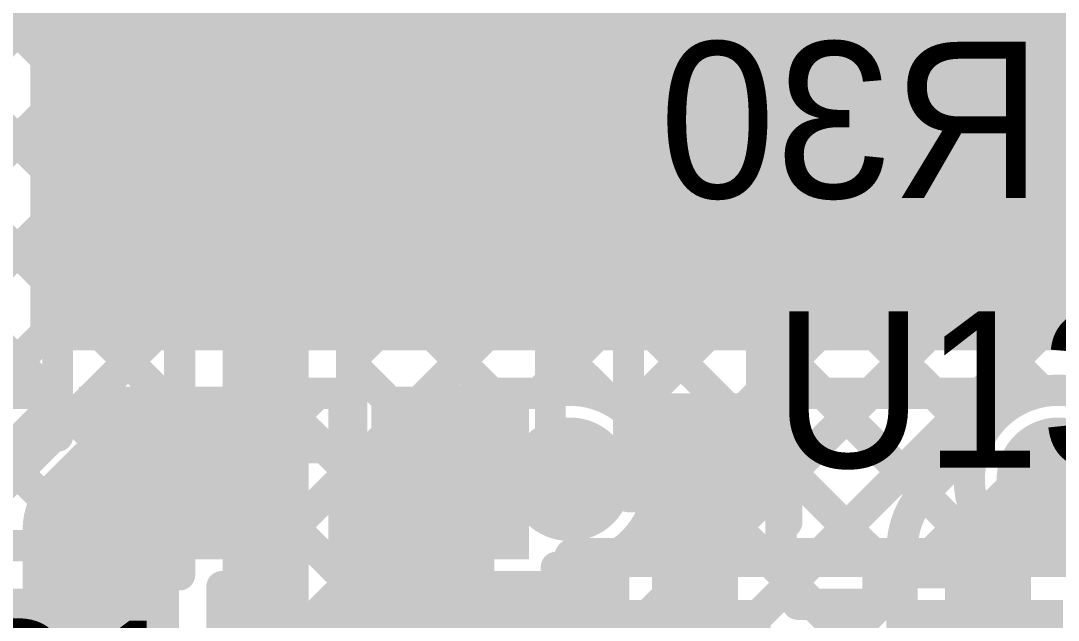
# Model space of a CAD drawing. Header units: millimetres. Extents: x 3.06 to 5.82, y 1.29 to 3.84.
# Drawn here: x 3.6495 to 3.915, y 3.3279 to 3.4814 of the extents above; entities that cross this region are included whole.
import ezdxf

# ---------------------------------------------------------------- set-up
doc = ezdxf.new("R2010")
doc.units = ezdxf.units.MM
doc.header["$MEASUREMENT"] = 0
for name, color, linetype in [('BottomLayer', 5, 'Continuous'), ('BottomOverlay', 54, 'Continuous'), ('BottomPaste', 16, 'Continuous'), ('BottomSolder', 6, 'Continuous'), ('MultiLayer', 9, 'Continuous'), ('TopLayer', 1, 'Continuous'), ('TopOverlay', 2, 'Continuous'), ('TopPaste', 8, 'Continuous'), ('TopSolder', 216, 'Continuous'), ('ViaHoleLayer', 16, 'Continuous')]:
    doc.layers.add(name, color=color, linetype=linetype)

# ---------------------------------------------------------------- blocks, each defined once
blk = doc.blocks.new('LM393DT_3')
at = {"layer": 'TopLayer'}
blk.add_solid([(-0.13681, 0.08681), (-0.13681, 0.06319), (-0.07579, 0.08681), (-0.07579, 0.06319)], dxfattribs=at)
at = {"layer": 'TopOverlay'}
for points, const_width in [([(-0.11493, 0.102, 1), (-0.12907, 0.102, 1)], 0.01), ([(-0.13157, 0.102, 1), (-0.12657, 0.102, 1)], 0.005), ([(-0.11743, 0.102, 1), (-0.11243, 0.102, 1)], 0.005), ([(-0.0775, 0.1, 1), (-0.0725, 0.1, 1)], 0.005)]:
    blk.add_lwpolyline(points, format="xyb", close=True, dxfattribs=dict(at, const_width=const_width))
at = {"layer": 'TopOverlay', "const_width": 0.01}
blk.add_lwpolyline([(-0.075, 0.1), (0.08, 0.1)], dxfattribs=at)
at = {"layer": 'TopPaste'}
blk.add_solid([(-0.13681, 0.08681), (-0.13681, 0.06319), (-0.07579, 0.08681), (-0.07579, 0.06319)], dxfattribs=at)
at = {"layer": 'TopSolder'}
blk.add_solid([(-0.14081, 0.09081), (-0.14081, 0.05919), (-0.07179, 0.09081), (-0.07179, 0.05919)], dxfattribs=at)
blk = doc.blocks.new('SOT_23_B_34')
at = {"layer": 'BottomLayer'}
for points in [[(-0.05354, 0.02126), (-0.02126, 0.02126), (-0.05354, 0.05748), (-0.02126, 0.05748)], [(0.02126, 0.02126), (0.05354, 0.02126), (0.02126, 0.05748), (0.05354, 0.05748)], [(-0.01614, -0.05748), (0.01614, -0.05748), (-0.01614, -0.02126), (0.01614, -0.02126)]]:
    blk.add_solid(points, dxfattribs=at)
at = {"layer": 'BottomOverlay'}
for points, const_width in [([(-0.06439, 0.045, 1), (-0.07161, 0.045, 1)], 0.01), ([(-0.07411, 0.045, 1), (-0.06911, 0.045, 1)], 0.005), ([(-0.06689, 0.045, 1), (-0.06189, 0.045, 1)], 0.005), ([(-0.01497, 0.033, 1), (-0.01103, 0.033, 1)], 0.00394), ([(0.01103, 0.033, 1), (0.01497, 0.033, 1)], 0.00394), ([(-0.06497, 0.03, 1), (-0.06103, 0.03, 1)], 0.00394), ([(0.06103, 0.03, 1), (0.06497, 0.03, 1)], 0.00394), ([(-0.06497, -0.034, 1), (-0.06103, -0.034, 1)], 0.00394), ([(-0.06497, -0.034, 1), (-0.06103, -0.034, 1)], 0.00394), ([(-0.02597, -0.034, 1), (-0.02203, -0.034, 1)], 0.00394), ([(0.02203, -0.034, 1), (0.02597, -0.034, 1)], 0.00394), ([(0.06103, -0.034, 1), (0.06497, -0.034, 1)], 0.00394), ([(0.06103, -0.034, 1), (0.06497, -0.034, 1)], 0.00394)]:
    blk.add_lwpolyline(points, format="xyb", close=True, dxfattribs=dict(at, const_width=const_width))
at = {"layer": 'BottomOverlay', "const_width": 0.00787}
for points in [[(-0.013, 0.033), (0.013, 0.033)], [(-0.063, -0.034), (-0.063, 0.03)], [(0.063, -0.034), (0.063, 0.03)], [(-0.063, -0.034), (-0.024, -0.034)], [(0.024, -0.034), (0.063, -0.034)]]:
    blk.add_lwpolyline(points, dxfattribs=at)
at = {"layer": 'BottomPaste'}
for points in [[(-0.05354, 0.02126), (-0.02126, 0.02126), (-0.05354, 0.05748), (-0.02126, 0.05748)], [(0.02126, 0.02126), (0.05354, 0.02126), (0.02126, 0.05748), (0.05354, 0.05748)], [(-0.01614, -0.05748), (0.01614, -0.05748), (-0.01614, -0.02126), (0.01614, -0.02126)]]:
    blk.add_solid(points, dxfattribs=at)
at = {"layer": 'BottomSolder'}
for points in [[(-0.05754, 0.01726), (-0.01726, 0.01726), (-0.05754, 0.06148), (-0.01726, 0.06148)], [(0.01726, 0.01726), (0.05754, 0.01726), (0.01726, 0.06148), (0.05754, 0.06148)], [(-0.02014, -0.06148), (0.02014, -0.06148), (-0.02014, -0.01726), (0.02014, -0.01726)]]:
    blk.add_solid(points, dxfattribs=at)
blk = doc.blocks.new('R__0402_B_47')
at = {"layer": 'BottomLayer'}
for points in [[(-0.0275, 0.0125), (-0.0275, -0.0125), (-0.0095, 0.0125), (-0.0095, -0.0125)], [(0.0095, 0.0125), (0.0095, -0.0125), (0.0275, 0.0125), (0.0275, -0.0125)]]:
    blk.add_solid(points, dxfattribs=at)
at = {"layer": 'BottomOverlay', "const_width": 0.00787}
for points in [[(-0.032, 0.017), (0.032, 0.017)], [(-0.032, 0.017), (-0.032, -0.017)], [(0.032, 0.017), (0.032, -0.017)], [(-0.032, -0.017), (0.032, -0.017)]]:
    blk.add_lwpolyline(points, dxfattribs=at)
at = {"layer": 'BottomOverlay', "const_width": 0.00394}
for points in [[(-0.03397, 0.017, 1), (-0.03003, 0.017, 1)], [(-0.03397, 0.017, 1), (-0.03003, 0.017, 1)], [(0.03003, 0.017, 1), (0.03397, 0.017, 1)], [(0.03003, 0.017, 1), (0.03397, 0.017, 1)], [(-0.03397, -0.017, 1), (-0.03003, -0.017, 1)], [(-0.03397, -0.017, 1), (-0.03003, -0.017, 1)], [(0.03003, -0.017, 1), (0.03397, -0.017, 1)], [(0.03003, -0.017, 1), (0.03397, -0.017, 1)]]:
    blk.add_lwpolyline(points, format="xyb", close=True, dxfattribs=at)
at = {"layer": 'BottomPaste'}
for points in [[(-0.0275, 0.0125), (-0.0275, -0.0125), (-0.0095, 0.0125), (-0.0095, -0.0125)], [(0.0095, 0.0125), (0.0095, -0.0125), (0.0275, 0.0125), (0.0275, -0.0125)]]:
    blk.add_solid(points, dxfattribs=at)
at = {"layer": 'BottomSolder'}
for points in [[(-0.0315, 0.0165), (-0.0315, -0.0165), (-0.0055, 0.0165), (-0.0055, -0.0165)], [(0.0055, 0.0165), (0.0055, -0.0165), (0.0315, 0.0165), (0.0315, -0.0165)]]:
    blk.add_solid(points, dxfattribs=at)
blk = doc.blocks.new('SOT_23_B_50')
at = {"layer": 'BottomLayer'}
for points in [[(-0.05354, 0.02126), (-0.02126, 0.02126), (-0.05354, 0.05748), (-0.02126, 0.05748)], [(0.02126, 0.02126), (0.05354, 0.02126), (0.02126, 0.05748), (0.05354, 0.05748)], [(-0.01614, -0.05748), (0.01614, -0.05748), (-0.01614, -0.02126), (0.01614, -0.02126)]]:
    blk.add_solid(points, dxfattribs=at)
at = {"layer": 'BottomOverlay'}
for points, const_width in [([(-0.06439, 0.045, 1), (-0.07161, 0.045, 1)], 0.01), ([(-0.07411, 0.045, 1), (-0.06911, 0.045, 1)], 0.005), ([(-0.06689, 0.045, 1), (-0.06189, 0.045, 1)], 0.005), ([(-0.01497, 0.033, 1), (-0.01103, 0.033, 1)], 0.00394), ([(0.01103, 0.033, 1), (0.01497, 0.033, 1)], 0.00394), ([(-0.06497, 0.03, 1), (-0.06103, 0.03, 1)], 0.00394), ([(0.06103, 0.03, 1), (0.06497, 0.03, 1)], 0.00394), ([(-0.06497, -0.034, 1), (-0.06103, -0.034, 1)], 0.00394), ([(-0.06497, -0.034, 1), (-0.06103, -0.034, 1)], 0.00394), ([(-0.02597, -0.034, 1), (-0.02203, -0.034, 1)], 0.00394), ([(0.02203, -0.034, 1), (0.02597, -0.034, 1)], 0.00394), ([(0.06103, -0.034, 1), (0.06497, -0.034, 1)], 0.00394), ([(0.06103, -0.034, 1), (0.06497, -0.034, 1)], 0.00394)]:
    blk.add_lwpolyline(points, format="xyb", close=True, dxfattribs=dict(at, const_width=const_width))
at = {"layer": 'BottomOverlay', "const_width": 0.00787}
for points in [[(0.013, 0.033), (-0.013, 0.033)], [(-0.063, 0.03), (-0.063, -0.034)], [(0.063, 0.03), (0.063, -0.034)], [(-0.024, -0.034), (-0.063, -0.034)], [(0.063, -0.034), (0.024, -0.034)]]:
    blk.add_lwpolyline(points, dxfattribs=at)
at = {"layer": 'BottomPaste'}
for points in [[(-0.05354, 0.02126), (-0.02126, 0.02126), (-0.05354, 0.05748), (-0.02126, 0.05748)], [(0.02126, 0.02126), (0.05354, 0.02126), (0.02126, 0.05748), (0.05354, 0.05748)], [(-0.01614, -0.05748), (0.01614, -0.05748), (-0.01614, -0.02126), (0.01614, -0.02126)]]:
    blk.add_solid(points, dxfattribs=at)
at = {"layer": 'BottomSolder'}
for points in [[(-0.05754, 0.01726), (-0.01726, 0.01726), (-0.05754, 0.06148), (-0.01726, 0.06148)], [(0.01726, 0.01726), (0.05754, 0.01726), (0.01726, 0.06148), (0.05754, 0.06148)], [(-0.02014, -0.06148), (0.02014, -0.06148), (-0.02014, -0.01726), (0.02014, -0.01726)]]:
    blk.add_solid(points, dxfattribs=at)

msp = doc.modelspace()

# ---------------------------------------------------------------- linework, layer by layer
at = {"layer": 'BottomLayer'}
for points, const_width in [([(3.70609, 3.423, 1), (3.71791, 3.423, 1)], 0.01181), ([(3.65546, 3.386, 1), (3.65946, 3.386, 1)], 0.004), ([(3.65546, 3.386, 1), (3.65946, 3.386, 1)], 0.004), ([(3.70974, 3.386, 1), (3.71374, 3.386, 1)], 0.004), ([(3.70974, 3.386, 1), (3.71374, 3.386, 1)], 0.004), ([(3.71135, 3.386, 1), (3.71535, 3.386, 1)], 0.004), ([(3.72341, 3.386, 1), (3.72741, 3.386, 1)], 0.004), ([(3.73026, 3.386, 1), (3.73426, 3.386, 1)], 0.004), ([(3.73026, 3.386, 1), (3.73426, 3.386, 1)], 0.004), ([(3.8435, 3.386, 1), (3.8475, 3.386, 1)], 0.004), ([(3.8435, 3.386, 1), (3.8475, 3.386, 1)], 0.004), ([(3.85277, 3.386, 1), (3.85677, 3.386, 1)], 0.004), ([(3.86483, 3.386, 1), (3.86883, 3.386, 1)], 0.004), ([(3.88106, 3.386, 1), (3.88506, 3.386, 1)], 0.004), ([(3.89312, 3.386, 1), (3.89712, 3.386, 1)], 0.004), ([(3.90697, 3.386, 1), (3.91097, 3.386, 1)], 0.004), ([(3.90697, 3.386, 1), (3.91097, 3.386, 1)], 0.004), ([(3.65546, 3.38233, 1), (3.65946, 3.38233, 1)], 0.004), ([(3.65546, 3.38233, 1), (3.65946, 3.38233, 1)], 0.004), ([(3.6746, 3.36563, 1), (3.6946, 3.36563, 1)], 0.02), ([(3.70974, 3.38061, 1), (3.71374, 3.38061, 1)], 0.004), ([(3.70974, 3.38061, 1), (3.71374, 3.38061, 1)], 0.004), ([(3.8165, 3.373, 1), (3.8275, 3.373, 1)], 0.011), ([(3.64608, 3.37295, 1), (3.65008, 3.37295, 1)], 0.004), ([(3.6461, 3.37297, 1), (3.6501, 3.37297, 1)], 0.004), ([(3.6461, 3.37297, 1), (3.6501, 3.37297, 1)], 0.004), ([(3.71221, 3.3748, 1), (3.71621, 3.3748, 1)], 0.004), ([(3.7539, 3.36563, 1), (3.7649, 3.36563, 1)], 0.011), ([(3.89268, 3.37437, 1), (3.89668, 3.37437, 1)], 0.004), ([(3.75553, 3.364, 1), (3.76653, 3.364, 1)], 0.011), ([(3.75553, 3.364, 1), (3.76653, 3.364, 1)], 0.011), ([(3.78409, 3.364, 1), (3.79591, 3.364, 1)], 0.01181), ([(3.7845, 3.364, 1), (3.7955, 3.364, 1)], 0.011), ([(3.90909, 3.364, 1), (3.92091, 3.364, 1)], 0.01181), ([(3.9095, 3.364, 1), (3.9205, 3.364, 1)], 0.011), ([(3.66, 3.35103, 1), (3.68, 3.35103, 1)], 0.02), ([(3.66, 3.35103, 1), (3.68, 3.35103, 1)], 0.02), ([(3.73026, 3.36709, 1), (3.73426, 3.36709, 1)], 0.004), ([(3.8435, 3.36699, 1), (3.8475, 3.36699, 1)], 0.004), ([(3.7136, 3.36563, 1), (3.7176, 3.36563, 1)], 0.004), ([(3.7136, 3.36563, 1), (3.7176, 3.36563, 1)], 0.004), ([(3.73026, 3.36457, 1), (3.73426, 3.36457, 1)], 0.004), ([(3.8435, 3.36467, 1), (3.8475, 3.36467, 1)], 0.004), ([(3.7123, 3.35677, 1), (3.7163, 3.35677, 1)], 0.004), ([(3.89157, 3.35617, 1), (3.89557, 3.35617, 1)], 0.004), ([(3.89191, 3.35531, 1), (3.89591, 3.35531, 1)], 0.004), ([(3.89191, 3.35531, 1), (3.89591, 3.35531, 1)], 0.004), ([(3.842, 3.353, 1), (3.846, 3.353, 1)], 0.004), ([(3.8435, 3.353, 1), (3.8475, 3.353, 1)], 0.004), ([(3.70974, 3.35065, 1), (3.71374, 3.35065, 1)], 0.004), ([(3.70974, 3.35065, 1), (3.71374, 3.35065, 1)], 0.004), ([(3.70974, 3.34405, 1), (3.71374, 3.34405, 1)], 0.004), ([(3.798, 3.3435, 1), (3.802, 3.3435, 1)], 0.004), ([(3.798, 3.3435, 1), (3.802, 3.3435, 1)], 0.004), ([(3.78454, 3.34145, 1), (3.78854, 3.34145, 1)], 0.004), ([(3.78454, 3.34145, 1), (3.78854, 3.34145, 1)], 0.004), ([(3.78454, 3.3411, 1), (3.78854, 3.3411, 1)], 0.004), ([(3.79211, 3.34156, 1), (3.79611, 3.34156, 1)], 0.004), ([(3.89802, 3.34075, 1), (3.90202, 3.34075, 1)], 0.004), ([(3.73026, 3.33881, 1), (3.73426, 3.33881, 1)], 0.004), ([(3.73026, 3.33881, 1), (3.73426, 3.33881, 1)], 0.004), ([(3.79205, 3.34011, 1), (3.79605, 3.34011, 1)], 0.004), ([(3.79205, 3.34011, 1), (3.79605, 3.34011, 1)], 0.004), ([(3.798, 3.34011, 1), (3.802, 3.34011, 1)], 0.004), ([(3.798, 3.34011, 1), (3.802, 3.34011, 1)], 0.004), ([(3.842, 3.34011, 1), (3.846, 3.34011, 1)], 0.004), ([(3.842, 3.34011, 1), (3.846, 3.34011, 1)], 0.004), ([(3.84209, 3.34011, 1), (3.84609, 3.34011, 1)], 0.004), ([(3.84634, 3.34011, 1), (3.85034, 3.34011, 1)], 0.004), ([(3.84634, 3.34011, 1), (3.85034, 3.34011, 1)], 0.004), ([(3.84634, 3.33922, 1), (3.85034, 3.33922, 1)], 0.004), ([(3.86686, 3.34011, 1), (3.87086, 3.34011, 1)], 0.004), ([(3.86686, 3.34011, 1), (3.87086, 3.34011, 1)], 0.004), ([(3.87038, 3.34011, 1), (3.87438, 3.34011, 1)], 0.004), ([(3.87551, 3.34011, 1), (3.87951, 3.34011, 1)], 0.004), ([(3.89846, 3.34011, 1), (3.90246, 3.34011, 1)], 0.004), ([(3.89846, 3.34011, 1), (3.90246, 3.34011, 1)], 0.004), ([(3.699, 3.33652, 1), (3.703, 3.33652, 1)], 0.004), ([(3.699, 3.33652, 1), (3.703, 3.33652, 1)], 0.004), ([(3.70221, 3.33652, 1), (3.70621, 3.33652, 1)], 0.004), ([(3.70427, 3.33652, 1), (3.70827, 3.33652, 1)], 0.004), ([(3.70974, 3.33652, 1), (3.71374, 3.33652, 1)], 0.004), ([(3.70974, 3.33652, 1), (3.71374, 3.33652, 1)], 0.004), ([(3.73026, 3.33652, 1), (3.73426, 3.33652, 1)], 0.004), ([(3.73026, 3.33652, 1), (3.73426, 3.33652, 1)], 0.004), ([(3.7305, 3.33652, 1), (3.7345, 3.33652, 1)], 0.004), ([(3.73255, 3.33652, 1), (3.73655, 3.33652, 1)], 0.004), ([(3.73255, 3.33652, 1), (3.73655, 3.33652, 1)], 0.004), ([(3.75878, 3.33652, 1), (3.76278, 3.33652, 1)], 0.004), ([(3.76084, 3.33652, 1), (3.76484, 3.33652, 1)], 0.004), ([(3.78454, 3.33652, 1), (3.78854, 3.33652, 1)], 0.004), ([(3.78454, 3.33652, 1), (3.78854, 3.33652, 1)], 0.004), ([(3.84634, 3.33587, 1), (3.85034, 3.33587, 1)], 0.004), ([(3.84634, 3.33587, 1), (3.85034, 3.33587, 1)], 0.004), ([(3.699, 3.33331, 1), (3.703, 3.33331, 1)], 0.004), ([(3.79205, 3.33358, 1), (3.79605, 3.33358, 1)], 0.004), ([(3.66, 3.316, 1), (3.68, 3.316, 1)], 0.02), ([(3.84634, 3.332, 1), (3.85034, 3.332, 1)], 0.004), ([(3.84634, 3.332, 1), (3.85034, 3.332, 1)], 0.004), ([(3.8502, 3.332, 1), (3.8542, 3.332, 1)], 0.004), ([(3.86686, 3.332, 1), (3.87086, 3.332, 1)], 0.004), ([(3.86686, 3.332, 1), (3.87086, 3.332, 1)], 0.004)]:
    msp.add_lwpolyline(points, format="xyb", close=True, dxfattribs=dict(at, const_width=const_width))
for points, const_width in [([(3.641, 3.386), (3.65746, 3.386)], 0.008), ([(3.65746, 3.38233), (3.65746, 3.386)], 0.008), ([(3.71174, 3.386), (3.73226, 3.386)], 0.008), ([(3.71174, 3.38061), (3.71174, 3.386)], 0.008), ([(3.71335, 3.386), (3.73226, 3.36709)], 0.008), ([(3.71421, 3.3748), (3.72541, 3.386)], 0.008), ([(3.73226, 3.33652), (3.73226, 3.386)], 0.008), ([(3.8455, 3.36467), (3.86683, 3.386)], 0.008), ([(3.8455, 3.386), (3.90897, 3.386)], 0.008), ([(3.8455, 3.353), (3.8455, 3.386)], 0.008), ([(3.84834, 3.33922), (3.89512, 3.386)], 0.008), ([(3.85477, 3.386), (3.90002, 3.34075)], 0.008), ([(3.88306, 3.386), (3.89468, 3.37437)], 0.008), ([(3.6481, 3.37297), (3.65746, 3.38233)], 0.008), ([(3.67, 3.35103), (3.6846, 3.36563)], 0.04), ([(3.822, 3.3118), (3.822, 3.373)], 0.022), ([(3.7594, 3.36563), (3.76103, 3.364)], 0.022), ([(3.76103, 3.364), (3.79, 3.364)], 0.022), ([(3.67, 3.316), (3.67, 3.35103)], 0.04), ([(3.8455, 3.36699), (3.87238, 3.34011)], 0.008), ([(3.71174, 3.34405), (3.73226, 3.36457)], 0.008), ([(3.7143, 3.35677), (3.73226, 3.33881)], 0.008), ([(3.87751, 3.34011), (3.89357, 3.35617)], 0.008), ([(3.844, 3.34011), (3.844, 3.353)], 0.008), ([(3.71174, 3.33652), (3.71174, 3.35065)], 0.008), ([(3.8, 3.34011), (3.8, 3.3435)], 0.008), ([(3.36503, 2.91249), (3.79411, 3.34156)], 0.008), ([(3.78654, 3.33652), (3.78654, 3.34145)], 0.008), ([(3.78654, 3.3411), (3.79406, 3.33358)], 0.008), ([(3.73226, 3.33881), (3.73455, 3.33652)], 0.008), ([(3.79406, 3.34011), (3.8, 3.34011)], 0.008), ([(3.79406, 3.28189), (3.79406, 3.34011)], 0.008), ([(3.844, 3.34011), (3.84834, 3.34011)], 0.008), ([(3.84409, 3.34011), (3.84834, 3.33587)], 0.008), ([(3.84834, 3.332), (3.84834, 3.34011)], 0.008), ([(3.86886, 3.34011), (3.90046, 3.34011)], 0.008), ([(3.86886, 3.332), (3.86886, 3.34011)], 0.008), ([(3.33745, 2.91319), (3.76078, 3.33652)], 0.008), ([(3.69731, 3.30133), (3.7325, 3.33652)], 0.008), ([(3.701, 3.33652), (3.71174, 3.33652)], 0.008), ([(3.701, 3.33331), (3.70421, 3.33652)], 0.008), ([(3.701, 3.316), (3.701, 3.33652)], 0.008), ([(3.70627, 3.33652), (4.13315, 2.90964)], 0.008), ([(3.73226, 3.33652), (3.78654, 3.33652)], 0.008), ([(3.73455, 3.33652), (3.79821, 3.27286)], 0.008), ([(3.76284, 3.33652), (3.79406, 3.3053)], 0.008), ([(3.84834, 3.33587), (3.8522, 3.332)], 0.008), ([(3.84834, 3.332), (3.86886, 3.332)], 0.008)]:
    msp.add_lwpolyline(points, dxfattribs=dict(at, const_width=const_width))
for points, const_width in [([(3.89391, 3.35531, -0.45081), (3.90897, 3.386)], 0.008), ([(3.71174, 3.38061, -0.126732), (3.7156, 3.36563)], 0.008), ([(3.639, 3.35103, -0.199163), (3.6481, 3.37297)], 0.008), ([(3.639, 3.35103, -0.198912), (3.64808, 3.37295)], 0.008), ([(3.935, 3.344, -0.414214), (3.915, 3.364)], 0.022), ([(3.7156, 3.36563, -0.126732), (3.71174, 3.35065)], 0.008), ([(3.90046, 3.34011, -0.099494), (3.89391, 3.35531)], 0.008), ([(3.8, 3.3435, -0.152649), (3.78654, 3.34145)], 0.008)]:
    msp.add_lwpolyline(points, format="xyb", dxfattribs=dict(at, const_width=const_width))
msp.add_solid([(3.652, 3.397), (4.032, 3.397), (3.652, 3.801), (4.032, 3.801)], dxfattribs=at)
at = {"layer": 'BottomSolder', "const_width": 0.01581}
for points in [[(3.70409, 3.423, 1), (3.71991, 3.423, 1)], [(3.78209, 3.364, 1), (3.79791, 3.364, 1)], [(3.90709, 3.364, 1), (3.92291, 3.364, 1)], [(3.66209, 3.316, 1), (3.67791, 3.316, 1)]]:
    msp.add_lwpolyline(points, format="xyb", close=True, dxfattribs=at)
at = {"layer": 'MultiLayer', "const_width": 0.01181}
for points in [[(3.70609, 3.423, 1), (3.71791, 3.423, 1)], [(3.78409, 3.364, 1), (3.79591, 3.364, 1)], [(3.90909, 3.364, 1), (3.92091, 3.364, 1)]]:
    msp.add_lwpolyline(points, format="xyb", close=True, dxfattribs=at)
at = {"layer": 'TopLayer'}
for points, const_width in [([(3.14, 2.88544), (4.00656, 3.752)], 0.008), ([(3.14, 2.94201), (3.94999, 3.752)], 0.008), ([(3.14, 2.9703), (3.9217, 3.752)], 0.008), ([(3.14, 2.91373), (3.97827, 3.752)], 0.008), ([(3.46049, 3.752), (3.875, 3.33749)], 0.008), ([(3.48877, 3.752), (3.88037, 3.3604)], 0.008), ([(3.51706, 3.752), (3.89447, 3.37459)], 0.008), ([(3.54534, 3.752), (3.9109, 3.38644)], 0.008), ([(3.57363, 3.752), (3.938, 3.38763)], 0.008), ([(3.72475, 3.44191), (4.03484, 3.752)], 0.008), ([(3.7348, 3.42368), (4.061, 3.74987)], 0.008), ([(3.73417, 3.39476), (4.061, 3.72159)], 0.008), ([(3.47148, 3.71273), (3.79944, 3.38477)], 0.008), ([(3.73417, 3.36648), (4.061, 3.69331)], 0.008), ([(3.46617, 3.68975), (3.71018, 3.44574)], 0.008), ([(3.359, 3.68379), (3.69017, 3.35261)], 0.008), ([(3.45375, 3.67389), (3.69262, 3.43502)], 0.008), ([(3.78198, 3.386), (4.061, 3.66502)], 0.008), ([(3.40723, 3.66384), (3.69017, 3.3809)], 0.008), ([(3.4354, 3.66396), (3.69017, 3.40918)], 0.008), ([(3.71834, 3.66385), (3.94312, 3.43907)], 0.008), ([(3.69468, 3.65923), (3.938, 3.41591)], 0.008), ([(3.359, 3.6555), (3.6675, 3.347)], 0.008), ([(3.80121, 3.32038), (4.13183, 3.651)], 0.008), ([(3.80524, 3.38098), (4.07526, 3.651)], 0.008), ([(3.81244, 3.35989), (4.10355, 3.651)], 0.008), ([(3.71217, 3.31465), (3.71217, 3.423)], 0.022), ([(3.80093, 3.29181), (3.93903, 3.42991)], 0.008), ([(3.73474, 3.42118), (3.76995, 3.38597)], 0.008), ([(3.73417, 3.34181), (3.73417, 3.41764)], 0.008), ([(3.69017, 3.33954), (3.69017, 3.41637)], 0.008), ([(3.14, 2.85716), (3.69017, 3.40733)], 0.008), ([(3.73417, 3.39347), (3.75176, 3.37588)], 0.008), ([(3.771, 3.386), (3.78397, 3.386)], 0.008), ([(3.65813, 3.347), (3.69017, 3.37905)], 0.008), ([(3.74418, 3.3683), (3.7554, 3.37952)], 0.008), ([(3.88148, 3.3616), (3.89518, 3.37529)], 0.008), ([(3.81077, 3.37344), (3.875, 3.3092)], 0.008), ([(3.7597, 3.3527), (3.771, 3.364)], 0.022), ([(3.771, 3.364), (3.79, 3.364)], 0.022), ([(3.897, 3.346), (3.915, 3.364)], 0.022), ([(3.73417, 3.36518), (3.73905, 3.3603)], 0.008), ([(3.7597, 3.319), (3.7597, 3.3527)], 0.022), ([(3.7377, 3.34181), (3.7377, 3.3527)], 0.008), ([(3.897, 2.982), (3.897, 3.346)], 0.022), ([(3.68338, 3.34397), (3.69017, 3.35076)], 0.008), ([(3.80706, 3.34886), (3.875, 3.28092)], 0.008), ([(3.643, 3.347), (3.67, 3.347)], 0.008), ([(3.875, 3.04865), (3.875, 3.346)], 0.008), ([(3.73417, 3.34181), (3.7377, 3.34181)], 0.008), ([(3.79529, 3.34181), (3.80121, 3.34181)], 0.008), ([(3.80121, 3.29619), (3.80121, 3.34181)], 0.008), ([(3.83025, 3.29285), (3.875, 3.3376)], 0.008), ([(3.606, 3.279), (3.643, 3.316)], 0.04), ([(3.643, 3.316), (3.67, 3.316)], 0.04), ([(3.80121, 3.32643), (3.875, 3.25264)], 0.008)]:
    msp.add_lwpolyline(points, dxfattribs=dict(at, const_width=const_width))
at = {"layer": 'TopLayer', "const_width": 0.008}
for points in [[(3.69017, 3.41637, -1.159461), (3.73481, 3.423)], [(3.73481, 3.423, -0.059322), (3.73417, 3.41764)], [(3.7554, 3.37952, -0.199566), (3.771, 3.386)], [(3.75544, 3.37956, -0.198912), (3.771, 3.386)], [(3.78397, 3.386, -0.494904), (3.81281, 3.364)], [(3.89518, 3.37529, -0.76958), (3.93781, 3.364)], [(3.7377, 3.3527, -0.199566), (3.74418, 3.3683)], [(3.7377, 3.3527, -0.198912), (3.74414, 3.36826)], [(3.81281, 3.364, -0.347206), (3.79529, 3.34181)], [(3.875, 3.346, -0.199566), (3.88148, 3.3616)], [(3.875, 3.346, -0.198912), (3.88144, 3.36156)], [(3.67, 3.347, -0.17902), (3.69017, 3.33954)]]:
    msp.add_lwpolyline(points, format="xyb", dxfattribs=at)
at = {"layer": 'TopLayer'}
for points, const_width in [([(3.70818, 3.44574, 1), (3.71218, 3.44574, 1)], 0.004), ([(3.72275, 3.44191, 1), (3.72675, 3.44191, 1)], 0.004), ([(3.69062, 3.43502, 1), (3.69462, 3.43502, 1)], 0.004), ([(3.70609, 3.423, 1), (3.71791, 3.423, 1)], 0.01181), ([(3.70667, 3.423, 1), (3.71767, 3.423, 1)], 0.011), ([(3.7328, 3.42368, 1), (3.7368, 3.42368, 1)], 0.004), ([(3.73281, 3.423, 1), (3.73681, 3.423, 1)], 0.004), ([(3.73281, 3.423, 1), (3.73681, 3.423, 1)], 0.004), ([(3.73274, 3.42118, 1), (3.73674, 3.42118, 1)], 0.004), ([(3.73217, 3.41764, 1), (3.73617, 3.41764, 1)], 0.004), ([(3.73217, 3.41764, 1), (3.73617, 3.41764, 1)], 0.004), ([(3.68817, 3.41637, 1), (3.69217, 3.41637, 1)], 0.004), ([(3.68817, 3.41637, 1), (3.69217, 3.41637, 1)], 0.004), ([(3.68817, 3.40918, 1), (3.69217, 3.40918, 1)], 0.004), ([(3.68817, 3.40733, 1), (3.69217, 3.40733, 1)], 0.004), ([(3.73217, 3.39476, 1), (3.73617, 3.39476, 1)], 0.004), ([(3.73217, 3.39347, 1), (3.73617, 3.39347, 1)], 0.004), ([(3.76795, 3.38597, 1), (3.77195, 3.38597, 1)], 0.004), ([(3.769, 3.386, 1), (3.773, 3.386, 1)], 0.004), ([(3.769, 3.386, 1), (3.773, 3.386, 1)], 0.004), ([(3.769, 3.386, 1), (3.773, 3.386, 1)], 0.004), ([(3.77998, 3.386, 1), (3.78398, 3.386, 1)], 0.004), ([(3.78197, 3.386, 1), (3.78597, 3.386, 1)], 0.004), ([(3.78197, 3.386, 1), (3.78597, 3.386, 1)], 0.004), ([(3.9089, 3.38644, 1), (3.9129, 3.38644, 1)], 0.004), ([(3.79744, 3.38477, 1), (3.80144, 3.38477, 1)], 0.004), ([(3.68817, 3.3809, 1), (3.69217, 3.3809, 1)], 0.004), ([(3.80324, 3.38098, 1), (3.80724, 3.38098, 1)], 0.004), ([(3.68817, 3.37905, 1), (3.69217, 3.37905, 1)], 0.004), ([(3.7534, 3.37952, 1), (3.7574, 3.37952, 1)], 0.004), ([(3.7534, 3.37952, 1), (3.7574, 3.37952, 1)], 0.004), ([(3.75344, 3.37956, 1), (3.75744, 3.37956, 1)], 0.004), ([(3.74976, 3.37588, 1), (3.75376, 3.37588, 1)], 0.004), ([(3.89318, 3.37529, 1), (3.89718, 3.37529, 1)], 0.004), ([(3.89318, 3.37529, 1), (3.89718, 3.37529, 1)], 0.004), ([(3.80877, 3.37344, 1), (3.81277, 3.37344, 1)], 0.004), ([(3.89247, 3.37459, 1), (3.89647, 3.37459, 1)], 0.004), ([(3.7655, 3.364, 1), (3.7765, 3.364, 1)], 0.011), ([(3.7655, 3.364, 1), (3.7765, 3.364, 1)], 0.011), ([(3.78409, 3.364, 1), (3.79591, 3.364, 1)], 0.01181), ([(3.7845, 3.364, 1), (3.7955, 3.364, 1)], 0.011), ([(3.90909, 3.364, 1), (3.92091, 3.364, 1)], 0.01181), ([(3.9095, 3.364, 1), (3.9205, 3.364, 1)], 0.011), ([(3.74214, 3.36826, 1), (3.74614, 3.36826, 1)], 0.004), ([(3.74218, 3.3683, 1), (3.74618, 3.3683, 1)], 0.004), ([(3.74218, 3.3683, 1), (3.74618, 3.3683, 1)], 0.004), ([(3.73217, 3.36648, 1), (3.73617, 3.36648, 1)], 0.004), ([(3.73217, 3.36518, 1), (3.73617, 3.36518, 1)], 0.004), ([(3.81081, 3.364, 1), (3.81481, 3.364, 1)], 0.004), ([(3.81081, 3.364, 1), (3.81481, 3.364, 1)], 0.004), ([(3.87944, 3.36156, 1), (3.88344, 3.36156, 1)], 0.004), ([(3.87948, 3.3616, 1), (3.88348, 3.3616, 1)], 0.004), ([(3.87948, 3.3616, 1), (3.88348, 3.3616, 1)], 0.004), ([(3.73705, 3.3603, 1), (3.74105, 3.3603, 1)], 0.004), ([(3.7542, 3.3527, 1), (3.7652, 3.3527, 1)], 0.011), ([(3.7542, 3.3527, 1), (3.7652, 3.3527, 1)], 0.011), ([(3.81044, 3.35989, 1), (3.81444, 3.35989, 1)], 0.004), ([(3.87837, 3.3604, 1), (3.88237, 3.3604, 1)], 0.004), ([(3.68817, 3.35261, 1), (3.69217, 3.35261, 1)], 0.004), ([(3.7357, 3.3527, 1), (3.7397, 3.3527, 1)], 0.004), ([(3.7357, 3.3527, 1), (3.7397, 3.3527, 1)], 0.004), ([(3.7357, 3.3527, 1), (3.7397, 3.3527, 1)], 0.004), ([(3.8915, 3.346, 1), (3.9025, 3.346, 1)], 0.011), ([(3.8915, 3.346, 1), (3.9025, 3.346, 1)], 0.011), ([(3.68817, 3.35076, 1), (3.69217, 3.35076, 1)], 0.004), ([(3.80506, 3.34886, 1), (3.80906, 3.34886, 1)], 0.004), ([(3.65613, 3.347, 1), (3.66013, 3.347, 1)], 0.004), ([(3.6655, 3.347, 1), (3.6695, 3.347, 1)], 0.004), ([(3.668, 3.347, 1), (3.672, 3.347, 1)], 0.004), ([(3.668, 3.347, 1), (3.672, 3.347, 1)], 0.004), ([(3.873, 3.346, 1), (3.877, 3.346, 1)], 0.004), ([(3.873, 3.346, 1), (3.877, 3.346, 1)], 0.004), ([(3.873, 3.346, 1), (3.877, 3.346, 1)], 0.004), ([(3.68138, 3.34397, 1), (3.68538, 3.34397, 1)], 0.004), ([(3.73217, 3.34181, 1), (3.73617, 3.34181, 1)], 0.004), ([(3.73217, 3.34181, 1), (3.73617, 3.34181, 1)], 0.004), ([(3.7357, 3.34181, 1), (3.7397, 3.34181, 1)], 0.004), ([(3.7357, 3.34181, 1), (3.7397, 3.34181, 1)], 0.004), ([(3.79329, 3.34181, 1), (3.79729, 3.34181, 1)], 0.004), ([(3.79329, 3.34181, 1), (3.79729, 3.34181, 1)], 0.004), ([(3.79921, 3.34181, 1), (3.80321, 3.34181, 1)], 0.004), ([(3.79921, 3.34181, 1), (3.80321, 3.34181, 1)], 0.004), ([(3.68817, 3.33954, 1), (3.69217, 3.33954, 1)], 0.004), ([(3.68817, 3.33954, 1), (3.69217, 3.33954, 1)], 0.004), ([(3.873, 3.3376, 1), (3.877, 3.3376, 1)], 0.004), ([(3.873, 3.33749, 1), (3.877, 3.33749, 1)], 0.004), ([(3.633, 3.316, 1), (3.653, 3.316, 1)], 0.02), ([(3.633, 3.316, 1), (3.653, 3.316, 1)], 0.02), ([(3.66, 3.316, 1), (3.68, 3.316, 1)], 0.02), ([(3.7542, 3.319, 1), (3.7652, 3.319, 1)], 0.011), ([(3.79921, 3.32643, 1), (3.80321, 3.32643, 1)], 0.004)]:
    msp.add_lwpolyline(points, format="xyb", close=True, dxfattribs=dict(at, const_width=const_width))
at = {"layer": 'TopSolder', "const_width": 0.01581}
for points in [[(3.70409, 3.423, 1), (3.71991, 3.423, 1)], [(3.78209, 3.364, 1), (3.79791, 3.364, 1)], [(3.90709, 3.364, 1), (3.92291, 3.364, 1)], [(3.66209, 3.316, 1), (3.67791, 3.316, 1)]]:
    msp.add_lwpolyline(points, format="xyb", close=True, dxfattribs=at)
at = {"layer": 'ViaHoleLayer', "const_width": 0.00787}
for points in [[(3.70806, 3.423, 1), (3.71594, 3.423, 1)], [(3.78606, 3.364, 1), (3.79394, 3.364, 1)], [(3.91106, 3.364, 1), (3.91894, 3.364, 1)]]:
    msp.add_lwpolyline(points, format="xyb", close=True, dxfattribs=at)

# ---------------------------------------------------------------- block references
for name, p, rotation in [('SOT_23_B_50', (3.722, 3.405), 180), ('R__0402_B_47', (3.822, 3.3915), 90), ('LM393DT_3', (3.866, 3.244), 360), ('SOT_23_B_34', (3.8586, 3.27163), 360)]:
    msp.add_blockref(name, p, dxfattribs=dict(rotation=rotation))

# ---------------------------------------------------------------- texts
at = {"layer": 'BottomOverlay', "text_generation_flag": 2}
msp.add_text('R30', height=0.04, dxfattribs=at).set_placement((3.911, 3.436))
at = {"layer": 'TopOverlay'}
for s, p in [('U13', (3.842, 3.367)), ('R31', (3.59517, 3.28783))]:
    msp.add_text(s, height=0.04, dxfattribs=at).set_placement(p)

doc.saveas('drawing.dxf')
